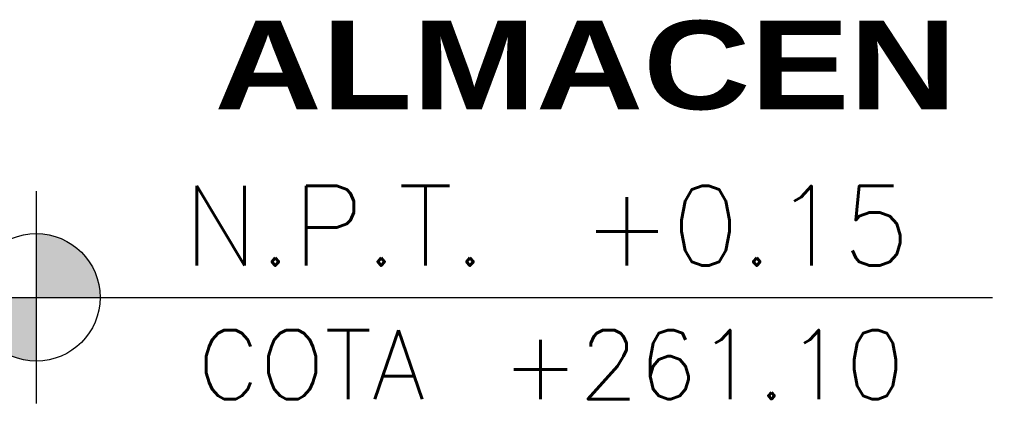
# Model space of a CAD drawing. Header units: metres. Extents: x 349703 to 349913, y 9282546 to 9282694.
# Drawn here: x 349778.348 to 349779.447, y 9282664.038 to 9282664.472 of the extents above; entities that cross this region are included whole.
import ezdxf
from ezdxf.enums import TextEntityAlignment as Align

# ---------------------------------------------------------------- set-up
doc = ezdxf.new("R2010")
doc.units = ezdxf.units.M
doc.header["$LTSCALE"] = 0.25
doc.layers.add('ARQ-FONDO', color=253, linetype='CONTINUOUS', lineweight=9)
doc.styles.add('MOYO2', font='arialbd.ttf', dxfattribs={"width": 1.2})
doc.styles.add('TM-DIM', font='romans.shx')

# ---------------------------------------------------------------- blocks, each defined once
blk = doc.blocks.new('*U591')
h = blk.add_hatch(color=251)
h.paths.add_polyline_path([(0.75, -0.17243), (0.75, -0.23243), (0.81, -0.23243, 0.414214)])
h.paths.add_polyline_path([(0.75, -0.23243), (0.69, -0.23243, 0.414214), (0.75, -0.29243)])
at = {"color": 2}
for p, q in [((0.75, -0.13243), (0.75, -0.33243)), ((0.65, -0.23243), (1.65, -0.23243))]:
    blk.add_line(p, q, dxfattribs=at)
blk.add_circle((0.75, -0.23243), 0.06, dxfattribs=at)
at = {"color": 2, "style": 'TM-DIM'}
blk.add_text('COTA', height=0.065, rotation=360, dxfattribs=at).set_placement((1.00883, -0.32819), align=Align.CENTER)
for tag, p, height in [('NIV_P', (0.88812, -0.20243), 0.075), ('VALOR_P', (1.26411, -0.20243), 0.075), ('COTA_P', (1.18839, -0.32819), 0.065)]:
    blk.add_attdef(tag, p, '', height=height, rotation=360, dxfattribs=at)
blk = doc.blocks.new('NOMBRES 12 A 17 AÑOS NUEVO')
at = {"layer": 'ARQ-FONDO', "xscale": 1.199999999999999, "yscale": 1.199999999999999, "zscale": 1.199999999999999}
blk.add_blockref('*U591', (349777.4671, 9282664.4371), dxfattribs=at).add_auto_attribs({'NIV_P': 'N.P.T.', 'COTA_P': '+261.10', 'VALOR_P': '+0.15'})
at = {"layer": 'ARQ-FONDO', "lineweight": -2, "insert": (349778.9874, 9282664.3693), "char_height": 0.1, "width": 2.666695, "attachment_point": 8, "style": 'MOYO2'}
blk.add_mtext('ALMACEN', dxfattribs=at)

msp = doc.modelspace()

# ---------------------------------------------------------------- block references
at = {"layer": 'ARQ-FONDO'}
msp.add_blockref('NOMBRES 12 A 17 AÑOS NUEVO', (0, 0), dxfattribs=at)

doc.saveas('drawing.dxf')
